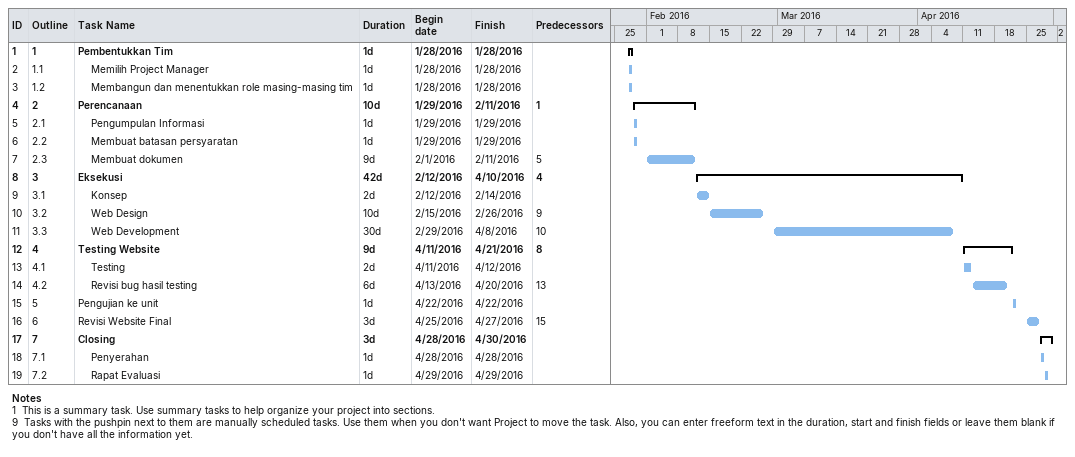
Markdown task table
| ID | WBS | Task | Duration | Start | Finish | Predecessors |
|---|---|---|---|---|---|---|
| 1 | 1 | **Pembentukkan Tim** | 1d | 2016-01-28 | 2016-01-28 |  |
| 2 | 1.1 | Memilih Project Manager | 1d | 2016-01-28 | 2016-01-28 |  |
| 3 | 1.2 | Membangun dan menentukkan role masing-masing tim | 1d | 2016-01-28 | 2016-01-28 |  |
| 4 | 2 | **Perencanaan** | 10d | 2016-01-29 | 2016-02-11 | 1 |
| 5 | 2.1 | Pengumpulan Informasi | 1d | 2016-01-29 | 2016-01-29 |  |
| 6 | 2.2 | Membuat batasan persyaratan | 1d | 2016-01-29 | 2016-01-29 |  |
| 7 | 2.3 | Membuat dokumen | 9d | 2016-02-01 | 2016-02-11 | 5 |
| 8 | 3 | **Eksekusi** | 42d | 2016-02-12 | 2016-04-10 | 4 |
| 9 | 3.1 | Konsep | 2d | 2016-02-12 | 2016-02-14 |  |
| 10 | 3.2 | Web Design | 10d | 2016-02-15 | 2016-02-26 | 9 |
| 11 | 3.3 | Web Development | 30d | 2016-02-29 | 2016-04-08 | 10 |
| 12 | 4 | **Testing Website** | 9d | 2016-04-11 | 2016-04-21 | 8 |
| 13 | 4.1 | Testing | 2d | 2016-04-11 | 2016-04-12 |  |
| 14 | 4.2 | Revisi bug hasil testing | 6d | 2016-04-13 | 2016-04-20 | 13 |
| 15 | 5 | Pengujian ke unit | 1d | 2016-04-22 | 2016-04-22 |  |
| 16 | 6 | Revisi Website Final | 3d | 2016-04-25 | 2016-04-27 | 15 |
| 17 | 7 | **Closing** | 3d | 2016-04-28 | 2016-04-30 |  |
| 18 | 7.1 | Penyerahan | 1d | 2016-04-28 | 2016-04-28 |  |
| 19 | 7.2 | Rapat Evaluasi | 1d | 2016-04-29 | 2016-04-29 |  |

Notes
- 1: This is a summary task. Use summary tasks to help organize your project into sections.
- 9: Tasks with the pushpin next to them are manually scheduled tasks. Use them when you don't want Project to move the task. Also, you can enter freeform text in the duration, start and finish fields or leave them blank if you don't have all the information yet.
